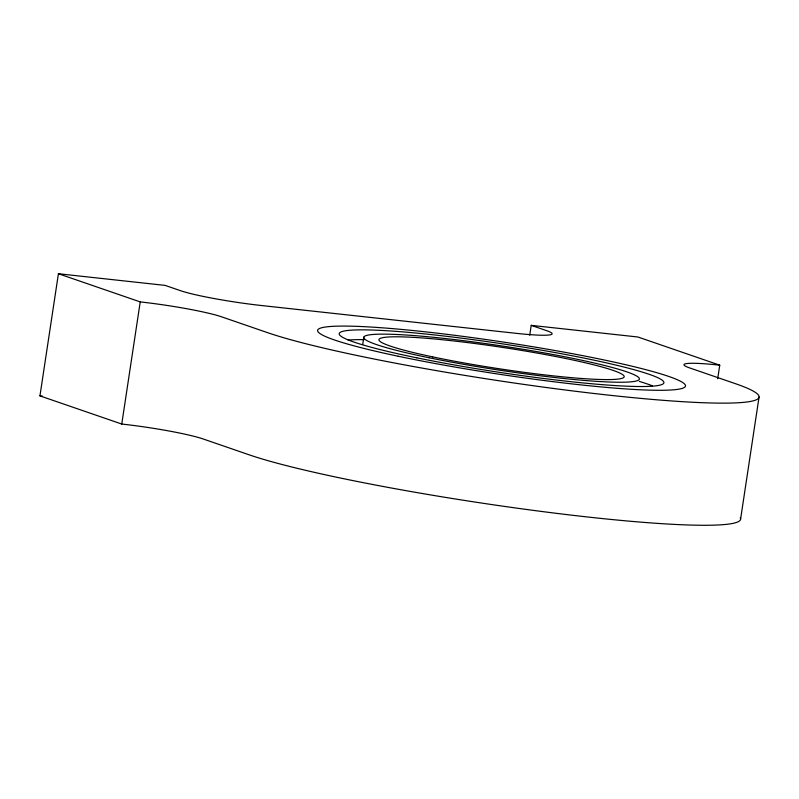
<?xml version="1.0" encoding="UTF-8"?>
<svg xmlns="http://www.w3.org/2000/svg" width="799" height="799" viewBox="0 0 799 799"><rect width="100%" height="100%" fill="white"/><g stroke="black" fill="none" stroke-linecap="round" stroke-linejoin="round"><path stroke-width="1.2" d="M740.224 517.692A260.394 22.692 8.6 0 1 544.708 511.859A260.394 22.692 8.6 0 1 249.058 454.781L203.046 438.931A62.002 5.403 8.6 0 0 121.758 424.049L39.95 395.875L58.417 273.737L165.143 285.393L180.484 290.676A62.002 5.403 8.6 0 0 261.772 305.558L516.404 333.353A62.002 5.403 8.6 0 0 546.556 330.636L531.225 325.353L529.727 335.22M121.758 424.049L140.225 301.912L58.417 273.737M362.706 344.469L363.815 337.148M717.702 378.746L719.749 365.173L637.942 337.008L531.225 325.353M740.583 519.19L759.05 397.053M39.95 395.875L42.427 396.154M719.749 365.173A62.002 5.403 8.6 0 0 689.587 367.9L735.609 383.74A260.394 22.692 8.6 0 1 608.938 395.165A260.394 22.692 8.6 0 1 267.535 332.644L221.513 316.794A62.002 5.403 8.6 0 0 140.225 301.912M348.174 340.064A164.175 14.312 8.6 0 1 364.134 339.655M639.31 381.413A164.175 14.312 8.6 0 1 652.493 385.847M398.212 356.244A185.997 16.21 8.6 0 0 685.003 386.916A185.997 16.21 8.6 0 0 421.492 331.415A185.997 16.21 8.6 0 0 398.212 356.244M416.878 357.832A164.175 14.312 8.6 0 0 663.859 382.911A164.175 14.312 8.6 0 0 423.969 333.832A164.175 14.312 8.6 0 0 416.878 357.832M432.728 356.903A123.995 10.806 8.6 0 0 623.859 377.338A123.995 10.806 8.6 0 0 448.119 340.334A123.995 10.806 8.6 0 0 432.728 356.903M429.033 357.752A139.376 12.145 8.6 0 0 639.32 379.235A139.376 12.145 8.6 0 0 436.354 337.587A139.376 12.145 8.6 0 0 429.033 357.752"/></g></svg>
